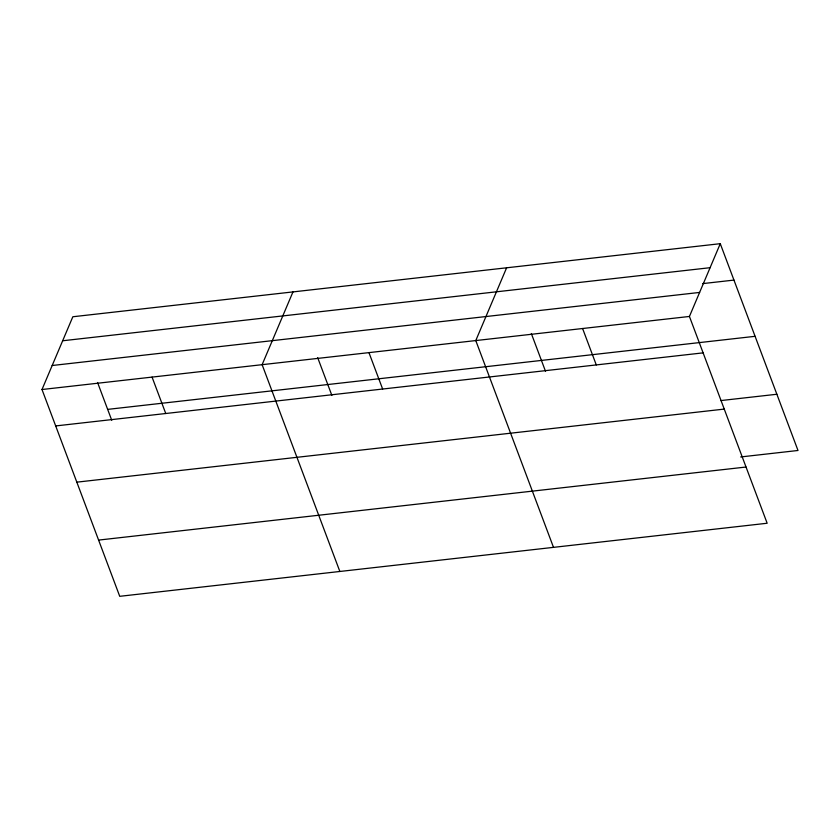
<?xml version="1.0" encoding="UTF-8"?>
<svg xmlns="http://www.w3.org/2000/svg" width="840" height="840" viewBox="0 0 840 840"><rect width="100%" height="100%" fill="white"/><g stroke="black" fill="none" stroke-linecap="round" stroke-linejoin="round"><path stroke-width="1.26" d="M720.269 243.684L689.43 316.459L767.162 523.246L119.732 596.316L42 389.519L72.839 316.754L720.269 243.684L798 450.481L740.681 456.95M292.971 291.911L262.122 364.686L339.854 571.473M506.615 267.792L475.776 340.568L553.508 547.365M62.664 340.767L710.094 267.697M702.692 283.616L733.961 280.088M52.175 365.505L699.605 292.435M42 389.519L689.43 316.459M107.657 409.385L755.087 336.315M55.682 425.933L703.111 352.863M720.846 400.575L776.864 394.254M76.818 482.16L724.248 409.091M98.595 540.089L746.025 467.03M582.603 328.514L596.284 364.928M531.332 333.543L545.517 371.291M368.949 352.622L382.641 389.036M317.678 357.651L331.873 395.409M152.061 377.108L165.753 413.511M97.555 382.494L111.741 420.252"/></g></svg>
